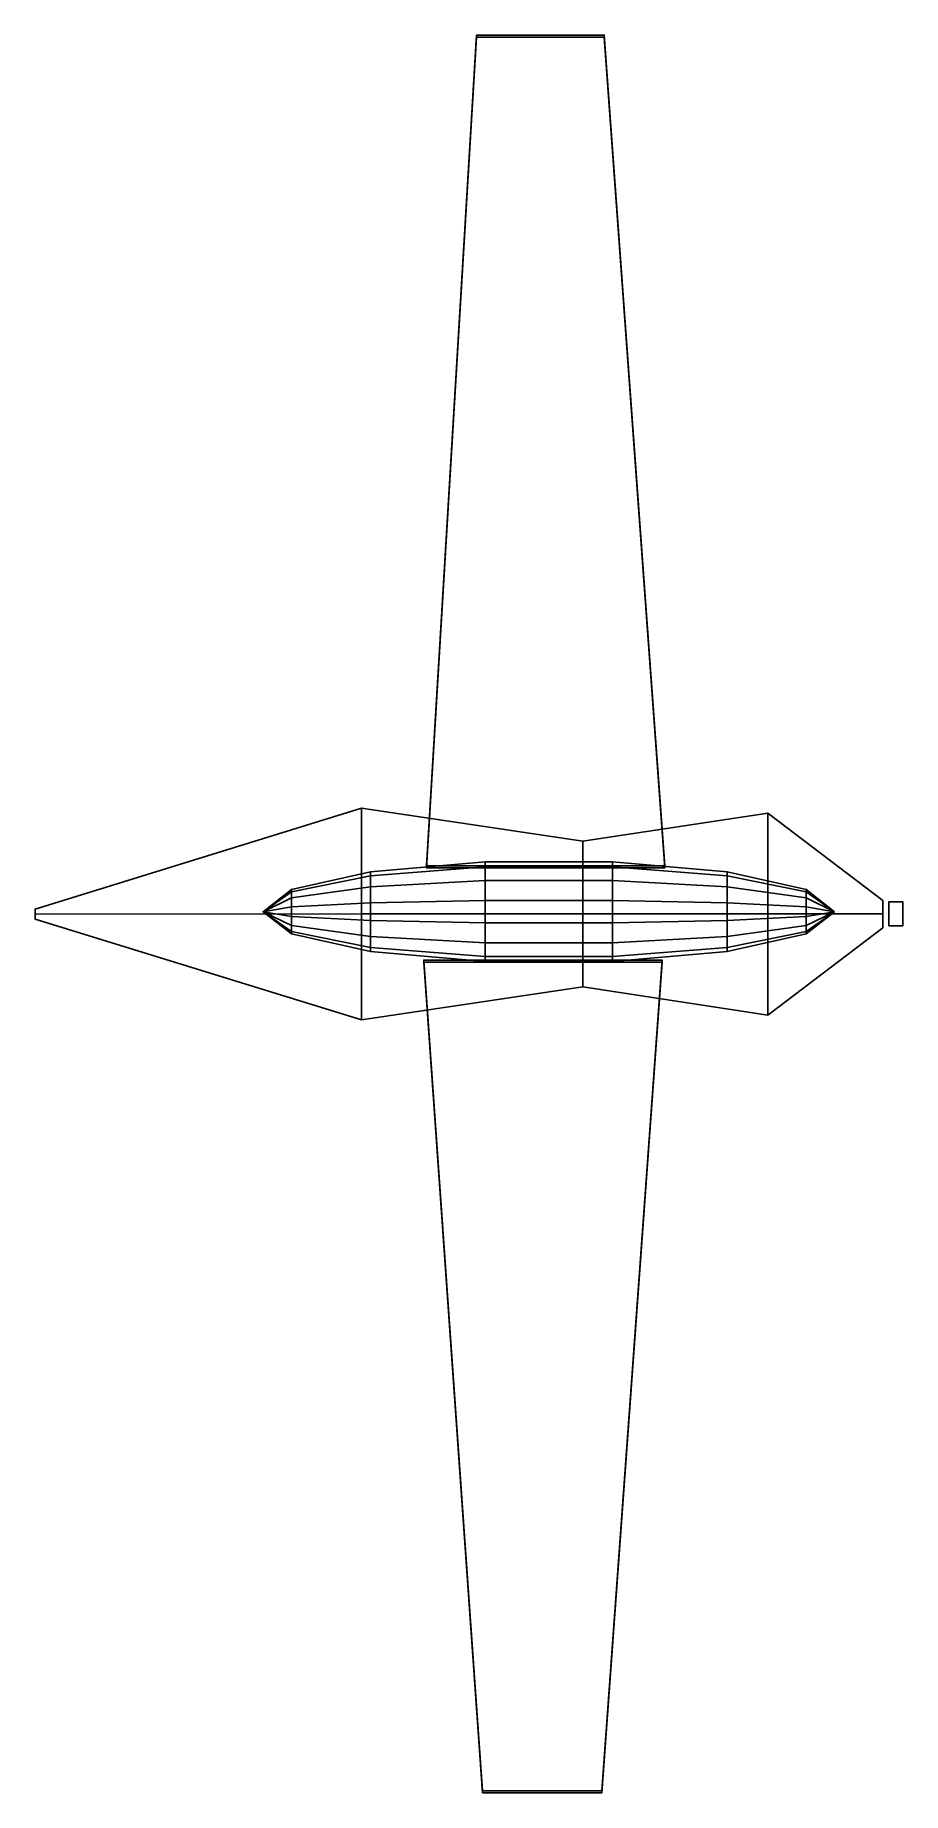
# Model space of a CAD drawing. Header units: metres. Extents: x -62 to 1, y -65 to 65.
import ezdxf

# ---------------------------------------------------------------- set-up
doc = ezdxf.new("R2010")
doc.units = ezdxf.units.M

msp = doc.modelspace()

# ---------------------------------------------------------------- linework, layer by layer
at = {"layer": 'Bombe1', "color": 3}
for points in [[(-29.284452, 3.891159, -19.719305), (-29.284452, 3.528136, -21.309803), (-37.725544, 2.873995, -20.994787), (-37.725544, 3.165118, -19.719305)], [(-29.284452, 3.528138, -18.128807), (-29.284452, 3.891159, -19.719305), (-37.725544, 3.165118, -19.719305), (-37.725544, 2.873997, -18.443821)], [(-19.915545, 3.891159, -19.719305), (-19.915545, 3.528136, -21.309803), (-29.284452, 3.528136, -21.309803), (-29.284452, 3.891159, -19.719305)], [(-19.915545, 3.528138, -18.128807), (-19.915545, 3.891159, -19.719305), (-29.284452, 3.891159, -19.719305), (-29.284452, 3.528138, -18.128807)], [(-11.474451, 3.165118, -19.719305), (-11.474451, 2.873995, -20.994787), (-19.915545, 3.528136, -21.309803), (-19.915545, 3.891159, -19.719305)], [(-11.474451, 2.873997, -18.443821), (-11.474451, 3.165118, -19.719305), (-19.915545, 3.891159, -19.719305), (-19.915545, 3.528138, -18.128807)], [(-37.725544, 3.165118, -19.719305), (-37.725544, 2.873995, -20.994787), (-43.566963, 1.695272, -20.427141), (-43.566963, 1.856833, -19.719301)], [(-37.725544, 2.873997, -18.443821), (-37.725544, 3.165118, -19.719305), (-43.566963, 1.856833, -19.719301), (-43.566963, 1.695273, -19.011463)], [(-37.725544, 2.058296, -17.420963), (-37.725544, 2.873997, -18.443821), (-43.566963, 1.695273, -19.011463), (-43.566963, 1.242594, -18.443819)], [(-37.725544, 2.873995, -20.994787), (-37.725544, 2.058293, -22.017643), (-43.566963, 1.242594, -20.994785), (-43.566963, 1.695272, -20.427141)], [(-29.284452, 2.510976, -16.853325), (-29.284452, 3.528138, -18.128807), (-37.725544, 2.873997, -18.443821), (-37.725544, 2.058296, -17.420963)], [(-29.284452, 3.528136, -21.309803), (-29.284452, 2.510973, -22.585287), (-37.725544, 2.058293, -22.017643), (-37.725544, 2.873995, -20.994787)], [(-19.915545, 2.510976, -16.853325), (-19.915545, 3.528138, -18.128807), (-29.284452, 3.528138, -18.128807), (-29.284452, 2.510976, -16.853325)], [(-19.915545, 3.528136, -21.309803), (-19.915545, 2.510973, -22.585287), (-29.284452, 2.510973, -22.585287), (-29.284452, 3.528136, -21.309803)], [(-11.474451, 2.058296, -17.420963), (-11.474451, 2.873997, -18.443821), (-19.915545, 3.528138, -18.128807), (-19.915545, 2.510976, -16.853325)], [(-11.474451, 2.873995, -20.994787), (-11.474451, 2.058293, -22.017643), (-19.915545, 2.510973, -22.585287), (-19.915545, 3.528136, -21.309803)], [(-5.633033, 1.856834, -19.719301), (-5.633033, 1.695274, -20.427141), (-11.474451, 2.873995, -20.994787), (-11.474451, 3.165118, -19.719305)], [(-5.633033, 1.695274, -19.011463), (-5.633033, 1.856834, -19.719301), (-11.474451, 3.165118, -19.719305), (-11.474451, 2.873997, -18.443821)], [(-5.633033, 1.242594, -18.443819), (-5.633033, 1.695274, -19.011463), (-11.474451, 2.873997, -18.443821), (-11.474451, 2.058296, -17.420963)], [(-5.633033, 1.695274, -20.427141), (-5.633033, 1.242594, -20.994785), (-11.474451, 2.058293, -22.017643), (-11.474451, 2.873995, -20.994787)], [(-43.566963, 1.856833, -19.719301), (-43.566963, 1.695272, -20.427141), (-45.651745, 0.225431, -19.719305)], [(-43.566963, 1.695273, -19.011463), (-43.566963, 1.856833, -19.719301), (-45.651745, 0.225431, -19.719305)], [(-43.566963, 1.242594, -18.443819), (-43.566963, 1.695273, -19.011463), (-45.651745, 0.225431, -19.719305)], [(-43.566963, 1.695272, -20.427141), (-43.566963, 1.242594, -20.994785), (-45.651745, 0.225431, -19.719305)], [(-37.725544, 0.879573, -16.853321), (-37.725544, 2.058296, -17.420963), (-43.566963, 1.242594, -18.443819), (-43.566963, 0.588451, -18.128803)], [(-37.725544, 2.058293, -22.017643), (-37.725544, 0.87957, -22.585287), (-43.566963, 0.588452, -21.309801), (-43.566963, 1.242594, -20.994785)], [(-29.284452, 1.041133, -16.145483), (-29.284452, 2.510976, -16.853325), (-37.725544, 2.058296, -17.420963), (-37.725544, 0.879573, -16.853321)], [(-29.284452, 2.510973, -22.585287), (-29.284452, 1.04113, -23.293125), (-37.725544, 0.87957, -22.585287), (-37.725544, 2.058293, -22.017643)], [(-19.915545, 1.041133, -16.145483), (-19.915545, 2.510976, -16.853325), (-29.284452, 2.510976, -16.853325), (-29.284452, 1.041133, -16.145483)], [(-19.915545, 2.510973, -22.585287), (-19.915545, 1.04113, -23.293125), (-29.284452, 1.04113, -23.293125), (-29.284452, 2.510973, -22.585287)], [(-11.474451, 0.879573, -16.853321), (-11.474451, 2.058296, -17.420963), (-19.915545, 2.510976, -16.853325), (-19.915545, 1.041133, -16.145483)], [(-11.474451, 2.058293, -22.017643), (-11.474451, 0.879571, -22.585287), (-19.915545, 1.04113, -23.293125), (-19.915545, 2.510973, -22.585287)], [(-5.633033, 0.588452, -18.128803), (-5.633033, 1.242594, -18.443819), (-11.474451, 2.058296, -17.420963), (-11.474451, 0.879573, -16.853321)], [(-5.633033, 1.242594, -20.994785), (-5.633033, 0.588453, -21.309801), (-11.474451, 0.879571, -22.585287), (-11.474451, 2.058293, -22.017643)], [(-3.548255, 0.225431, -19.719305), (-5.633033, 1.695274, -20.427141), (-5.633033, 1.856834, -19.719301)], [(-3.548255, 0.225431, -19.719305), (-5.633033, 1.856834, -19.719301), (-5.633033, 1.695274, -19.011463)], [(-3.548255, 0.225431, -19.719305), (-5.633033, 1.242594, -20.994785), (-5.633033, 1.695274, -20.427141)], [(-3.548255, 0.225431, -19.719305), (-5.633033, 1.695274, -19.011463), (-5.633033, 1.242594, -18.443819)], [(-43.566963, 1.242594, -20.994785), (-43.566963, 0.588452, -21.309801), (-45.651745, 0.225431, -19.719305)], [(-43.566963, 0.588451, -18.128803), (-43.566963, 1.242594, -18.443819), (-45.651745, 0.225431, -19.719305)], [(-43.566963, 0.588452, -21.309801), (-43.566963, -0.13759, -21.309801), (-45.651745, 0.225431, -19.719305)], [(-43.566963, -0.137591, -18.128803), (-43.566963, 0.588451, -18.128803), (-45.651745, 0.225431, -19.719305)], [(-43.566963, -1.244412, -20.427141), (-43.566963, -1.405971, -19.719305), (-45.651745, 0.225431, -19.719305)], [(-43.566963, -0.791732, -20.994785), (-43.566963, -1.244412, -20.427141), (-45.651745, 0.225431, -19.719305)], [(-43.566963, -0.13759, -21.309801), (-43.566963, -0.791732, -20.994785), (-45.651745, 0.225431, -19.719305)], [(-43.566963, -0.791734, -18.443821), (-43.566963, -0.137591, -18.128803), (-45.651745, 0.225431, -19.719305)], [(-43.566963, -1.244413, -19.011465), (-43.566963, -0.791734, -18.443821), (-45.651745, 0.225431, -19.719305)], [(-43.566963, -1.405971, -19.719305), (-43.566963, -1.244413, -19.011465), (-45.651745, 0.225431, -19.719305)], [(-37.725544, -0.428709, -16.853321), (-37.725544, 0.879573, -16.853321), (-43.566963, 0.588451, -18.128803), (-43.566963, -0.137591, -18.128803)], [(-37.725544, 0.87957, -22.585287), (-37.725544, -0.428712, -22.585287), (-43.566963, -0.13759, -21.309801), (-43.566963, 0.588452, -21.309801)], [(-29.284452, -0.590269, -16.145483), (-29.284452, 1.041133, -16.145483), (-37.725544, 0.879573, -16.853321), (-37.725544, -0.428709, -16.853321)], [(-29.284452, 1.04113, -23.293125), (-29.284452, -0.590272, -23.293125), (-37.725544, -0.428712, -22.585287), (-37.725544, 0.87957, -22.585287)], [(-19.915545, -0.590269, -16.145483), (-19.915545, 1.041133, -16.145483), (-29.284452, 1.041133, -16.145483), (-29.284452, -0.590269, -16.145483)], [(-19.915545, 1.04113, -23.293125), (-19.915545, -0.590272, -23.293125), (-29.284452, -0.590272, -23.293125), (-29.284452, 1.04113, -23.293125)], [(-11.474451, -0.428709, -16.853321), (-11.474451, 0.879573, -16.853321), (-19.915545, 1.041133, -16.145483), (-19.915545, -0.590269, -16.145483)], [(-11.474451, 0.879571, -22.585287), (-11.474451, -0.428712, -22.585287), (-19.915545, -0.590272, -23.293125), (-19.915545, 1.04113, -23.293125)], [(-5.633033, -0.137591, -18.128803), (-5.633033, 0.588452, -18.128803), (-11.474451, 0.879573, -16.853321), (-11.474451, -0.428709, -16.853321)], [(-5.633033, 0.588453, -21.309801), (-5.633033, -0.13759, -21.309801), (-11.474451, -0.428712, -22.585287), (-11.474451, 0.879571, -22.585287)], [(-3.548255, 0.225431, -19.719305), (-5.633033, 0.588453, -21.309801), (-5.633033, 1.242594, -20.994785)], [(-3.548255, 0.225431, -19.719305), (-5.633033, 1.242594, -18.443819), (-5.633033, 0.588452, -18.128803)], [(-3.548255, 0.225431, -19.719305), (-5.633033, -0.13759, -21.309801), (-5.633033, 0.588453, -21.309801)], [(-3.548255, 0.225431, -19.719305), (-5.633033, 0.588452, -18.128803), (-5.633033, -0.137591, -18.128803)], [(-3.548255, 0.225431, -19.719305), (-5.633033, -1.405971, -19.719305), (-5.633033, -1.244412, -20.427141)], [(-3.548255, 0.225431, -19.719305), (-5.633033, -1.244412, -20.427141), (-5.633033, -0.791731, -20.994785)], [(-3.548255, 0.225431, -19.719305), (-5.633033, -0.791731, -20.994785), (-5.633033, -0.13759, -21.309801)], [(-3.548255, 0.225431, -19.719305), (-5.633033, -0.137591, -18.128803), (-5.633033, -0.791733, -18.443821)], [(-3.548255, 0.225431, -19.719305), (-5.633033, -0.791733, -18.443821), (-5.633033, -1.244413, -19.011465)], [(-3.548255, 0.225431, -19.719305), (-5.633033, -1.244413, -19.011465), (-5.633033, -1.405971, -19.719305)], [(-37.725544, -0.428712, -22.585287), (-37.725544, -1.607435, -22.017641), (-43.566963, -0.791732, -20.994785), (-43.566963, -0.13759, -21.309801)], [(-37.725544, -1.607432, -17.420963), (-37.725544, -0.428709, -16.853321), (-43.566963, -0.137591, -18.128803), (-43.566963, -0.791734, -18.443821)], [(-37.725544, -1.607435, -22.017641), (-37.725544, -2.423135, -20.994785), (-43.566963, -1.244412, -20.427141), (-43.566963, -0.791732, -20.994785)], [(-37.725544, -2.423134, -18.443819), (-37.725544, -1.607432, -17.420963), (-43.566963, -0.791734, -18.443821), (-43.566963, -1.244413, -19.011465)], [(-37.725544, -2.423135, -20.994785), (-37.725544, -2.714254, -19.719301), (-43.566963, -1.405971, -19.719305), (-43.566963, -1.244412, -20.427141)], [(-37.725544, -2.714254, -19.719301), (-37.725544, -2.423134, -18.443819), (-43.566963, -1.244413, -19.011465), (-43.566963, -1.405971, -19.719305)], [(-29.284452, -2.060111, -16.853323), (-29.284452, -0.590269, -16.145483), (-37.725544, -0.428709, -16.853321), (-37.725544, -1.607432, -17.420963)], [(-29.284452, -0.590272, -23.293125), (-29.284452, -2.060114, -22.585287), (-37.725544, -1.607435, -22.017641), (-37.725544, -0.428712, -22.585287)], [(-19.915545, -2.060111, -16.853323), (-19.915545, -0.590269, -16.145483), (-29.284452, -0.590269, -16.145483), (-29.284452, -2.060111, -16.853323)], [(-19.915545, -0.590272, -23.293125), (-19.915545, -2.060114, -22.585287), (-29.284452, -2.060114, -22.585287), (-29.284452, -0.590272, -23.293125)], [(-11.474451, -1.607432, -17.420963), (-11.474451, -0.428709, -16.853321), (-19.915545, -0.590269, -16.145483), (-19.915545, -2.060111, -16.853323)], [(-11.474451, -0.428712, -22.585287), (-11.474451, -1.607435, -22.017641), (-19.915545, -2.060114, -22.585287), (-19.915545, -0.590272, -23.293125)], [(-5.633033, -0.13759, -21.309801), (-5.633033, -0.791731, -20.994785), (-11.474451, -1.607435, -22.017641), (-11.474451, -0.428712, -22.585287)], [(-5.633033, -0.791733, -18.443821), (-5.633033, -0.137591, -18.128803), (-11.474451, -0.428709, -16.853321), (-11.474451, -1.607432, -17.420963)], [(-5.633033, -0.791731, -20.994785), (-5.633033, -1.244412, -20.427141), (-11.474451, -2.423135, -20.994785), (-11.474451, -1.607435, -22.017641)], [(-5.633033, -1.244413, -19.011465), (-5.633033, -0.791733, -18.443821), (-11.474451, -1.607432, -17.420963), (-11.474451, -2.423134, -18.443819)], [(-5.633033, -1.244412, -20.427141), (-5.633033, -1.405971, -19.719305), (-11.474451, -2.714254, -19.719301), (-11.474451, -2.423135, -20.994785)], [(-5.633033, -1.405971, -19.719305), (-5.633033, -1.244413, -19.011465), (-11.474451, -2.423134, -18.443819), (-11.474451, -2.714254, -19.719301)], [(-29.284452, -3.077274, -18.128803), (-29.284452, -2.060111, -16.853323), (-37.725544, -1.607432, -17.420963), (-37.725544, -2.423134, -18.443819)], [(-29.284452, -2.060114, -22.585287), (-29.284452, -3.077276, -21.309801), (-37.725544, -2.423135, -20.994785), (-37.725544, -1.607435, -22.017641)], [(-29.284452, -3.440298, -19.719301), (-29.284452, -3.077274, -18.128803), (-37.725544, -2.423134, -18.443819), (-37.725544, -2.714254, -19.719301)], [(-29.284452, -3.077276, -21.309801), (-29.284452, -3.440298, -19.719301), (-37.725544, -2.714254, -19.719301), (-37.725544, -2.423135, -20.994785)], [(-19.915545, -3.077274, -18.128803), (-19.915545, -2.060111, -16.853323), (-29.284452, -2.060111, -16.853323), (-29.284452, -3.077274, -18.128803)], [(-19.915545, -2.060114, -22.585287), (-19.915545, -3.077276, -21.309801), (-29.284452, -3.077276, -21.309801), (-29.284452, -2.060114, -22.585287)], [(-11.474451, -2.423134, -18.443819), (-11.474451, -1.607432, -17.420963), (-19.915545, -2.060111, -16.853323), (-19.915545, -3.077274, -18.128803)], [(-11.474451, -1.607435, -22.017641), (-11.474451, -2.423135, -20.994785), (-19.915545, -3.077276, -21.309801), (-19.915545, -2.060114, -22.585287)], [(-11.474451, -2.714254, -19.719301), (-11.474451, -2.423134, -18.443819), (-19.915545, -3.077274, -18.128803), (-19.915545, -3.440298, -19.719301)], [(-11.474451, -2.423135, -20.994785), (-11.474451, -2.714254, -19.719301), (-19.915545, -3.440298, -19.719301), (-19.915545, -3.077276, -21.309801)], [(-19.915545, -3.440298, -19.719301), (-19.915545, -3.077274, -18.128803), (-29.284452, -3.077274, -18.128803), (-29.284452, -3.440298, -19.719301)], [(-19.915545, -3.077276, -21.309801), (-19.915545, -3.440298, -19.719301), (-29.284452, -3.440298, -19.719301), (-29.284452, -3.077276, -21.309801)]]:
    msp.add_3dface(points, dxfattribs=at)
at = {"layer": 'Helice1', "color": 1}
for points in [[(1.476792, 0.941341, 1.217017), (1.476792, 0.941339, -17.536795), (0.443206, 0.941339, -17.536795), (0.443206, 0.941341, 1.217017)], [(0.443206, 0.941341, 1.217017), (0.443206, 0.941339, -17.536795), (0.443206, -0.810588, -17.536795), (0.443206, -0.810586, 1.217017)], [(1.476792, 0.941341, 1.217017), (0.443206, 0.941341, 1.217017), (0.443206, -0.810586, 1.217017), (1.476792, -0.810586, 1.217017)], [(1.476792, -0.810588, -17.536795), (0.443206, -0.810588, -17.536795), (0.443206, 0.941339, -17.536795), (1.476792, 0.941339, -17.536795)], [(1.476792, -0.810586, 1.217017), (1.476792, -0.810588, -17.536795), (1.476792, 0.941339, -17.536795), (1.476792, 0.941341, 1.217017)], [(0.443206, -0.810586, 1.217017), (0.443206, -0.810588, -17.536795), (1.476792, -0.810588, -17.536795), (1.476792, -0.810586, 1.217017)]]:
    msp.add_3dface(points, dxfattribs=at)
at = {"layer": 'Navion1', "color": 2}
for points in [[(-29.9179, 64.674866, -8.183293), (-29.9179, 64.817932, -9.635893), (-33.617901, 3.594173, -15.665901), (-33.617901, 3.451104, -14.213303)], [(-16.062099, 3.594173, -15.665901), (-33.617901, 3.594173, -15.665901), (-29.9179, 64.817932, -9.635893), (-20.522099, 64.817932, -9.635893)], [(-20.522099, 64.674866, -8.183293), (-20.522099, 64.817932, -9.635893), (-29.9179, 64.817932, -9.635893), (-29.9179, 64.674866, -8.183293)], [(-16.062099, 3.451104, -14.213303), (-16.062099, 3.594173, -15.665901), (-20.522099, 64.817932, -9.635893), (-20.522099, 64.674866, -8.183293)], [(-20.522099, 64.674866, -8.183293), (-29.9179, 64.674866, -8.183293), (-33.617901, 3.451104, -14.213303), (-16.062099, 3.451104, -14.213303)], [(-38.400002, 7.841365, -15.297827), (-62.439999, 0.422157, 3.792623), (-62.439999, 0.053254, 4.433665), (-38.400002, 0.07135, -1.79589)], [(-38.400002, -7.736664, -15.275881), (-62.439999, -0.317452, 3.793666), (-62.439999, 0.422157, 3.792623), (-38.400002, 7.841365, -15.297827)], [(-22.1, 5.414521, -16.214409), (-38.400002, 7.841365, -15.297827), (-38.400002, 0.07135, -1.79589), (-22.1, 0.065431, -6.919302)], [(-22.1, -5.30982, -16.199301), (-38.400002, -7.736664, -15.275881), (-38.400002, 7.841365, -15.297827), (-22.1, 5.414521, -16.214409)], [(-8.48, 7.494674, -14.997338), (-22.1, 5.414521, -16.214409), (-22.1, 0.065431, -6.919302), (-8.48, 0.070505, -2.096378)], [(-8.48, -7.389973, -14.97637), (-22.1, -5.30982, -16.199301), (-22.1, 5.414521, -16.214409), (-8.48, 7.494674, -14.997338)], [(0, 1.059326, -9.419629), (-8.48, 7.494674, -14.997338), (-8.48, 0.070505, -2.096378), (0, 0.054808, -7.67408)], [(0, -0.954623, -9.416793), (-8.48, -7.389973, -14.97637), (-8.48, 7.494674, -14.997338), (0, 1.059326, -9.419629)], [(-33.617901, 3.451104, -14.213303), (-33.617901, 3.594173, -15.665901), (-16.062099, 3.594173, -15.665901), (-16.062099, 3.451104, -14.213303)], [(-38.400002, 0.07135, -1.79589), (-62.439999, 0.053254, 4.433665), (-62.439999, -0.317452, 3.793666), (-38.400002, -7.736664, -15.275881)], [(-22.1, 0.065431, -6.919302), (-38.400002, 0.07135, -1.79589), (-38.400002, -7.736664, -15.275881), (-22.1, -5.30982, -16.199301)], [(-8.48, 0.070505, -2.096378), (-22.1, 0.065431, -6.919302), (-22.1, -5.30982, -16.199301), (-8.48, -7.389973, -14.97637)], [(0, 0.054808, -7.67408), (-8.48, 0.070505, -2.096378), (-8.48, -7.389973, -14.97637), (0, -0.954623, -9.416793)], [(0, 1.059326, -9.419629), (0, 0.054808, -7.67408), (0, -0.954623, -9.416793)], [(-16.262098, -3.34206, -14.213302), (-16.262098, -3.485128, -15.665901), (-33.817902, -3.485128, -15.665901), (-33.817902, -3.34206, -14.213302)], [(-33.817902, -3.34206, -14.213302), (-33.817902, -3.485128, -15.665901), (-29.4779, -64.708885, -9.635881), (-29.4779, -64.565819, -8.183283)], [(-16.262098, -3.34206, -14.213302), (-33.817902, -3.34206, -14.213302), (-29.4779, -64.565819, -8.183283), (-20.702099, -64.565819, -8.183283)], [(-20.702099, -64.708885, -9.635881), (-29.4779, -64.708885, -9.635881), (-33.817902, -3.485128, -15.665901), (-16.262098, -3.485128, -15.665901)], [(-20.702099, -64.565819, -8.183283), (-20.702099, -64.708885, -9.635881), (-16.262098, -3.485128, -15.665901), (-16.262098, -3.34206, -14.213302)], [(-29.4779, -64.565819, -8.183283), (-29.4779, -64.708885, -9.635881), (-20.702099, -64.708885, -9.635881), (-20.702099, -64.565819, -8.183283)]]:
    msp.add_3dface(points, dxfattribs=at)

doc.saveas('drawing.dxf')
